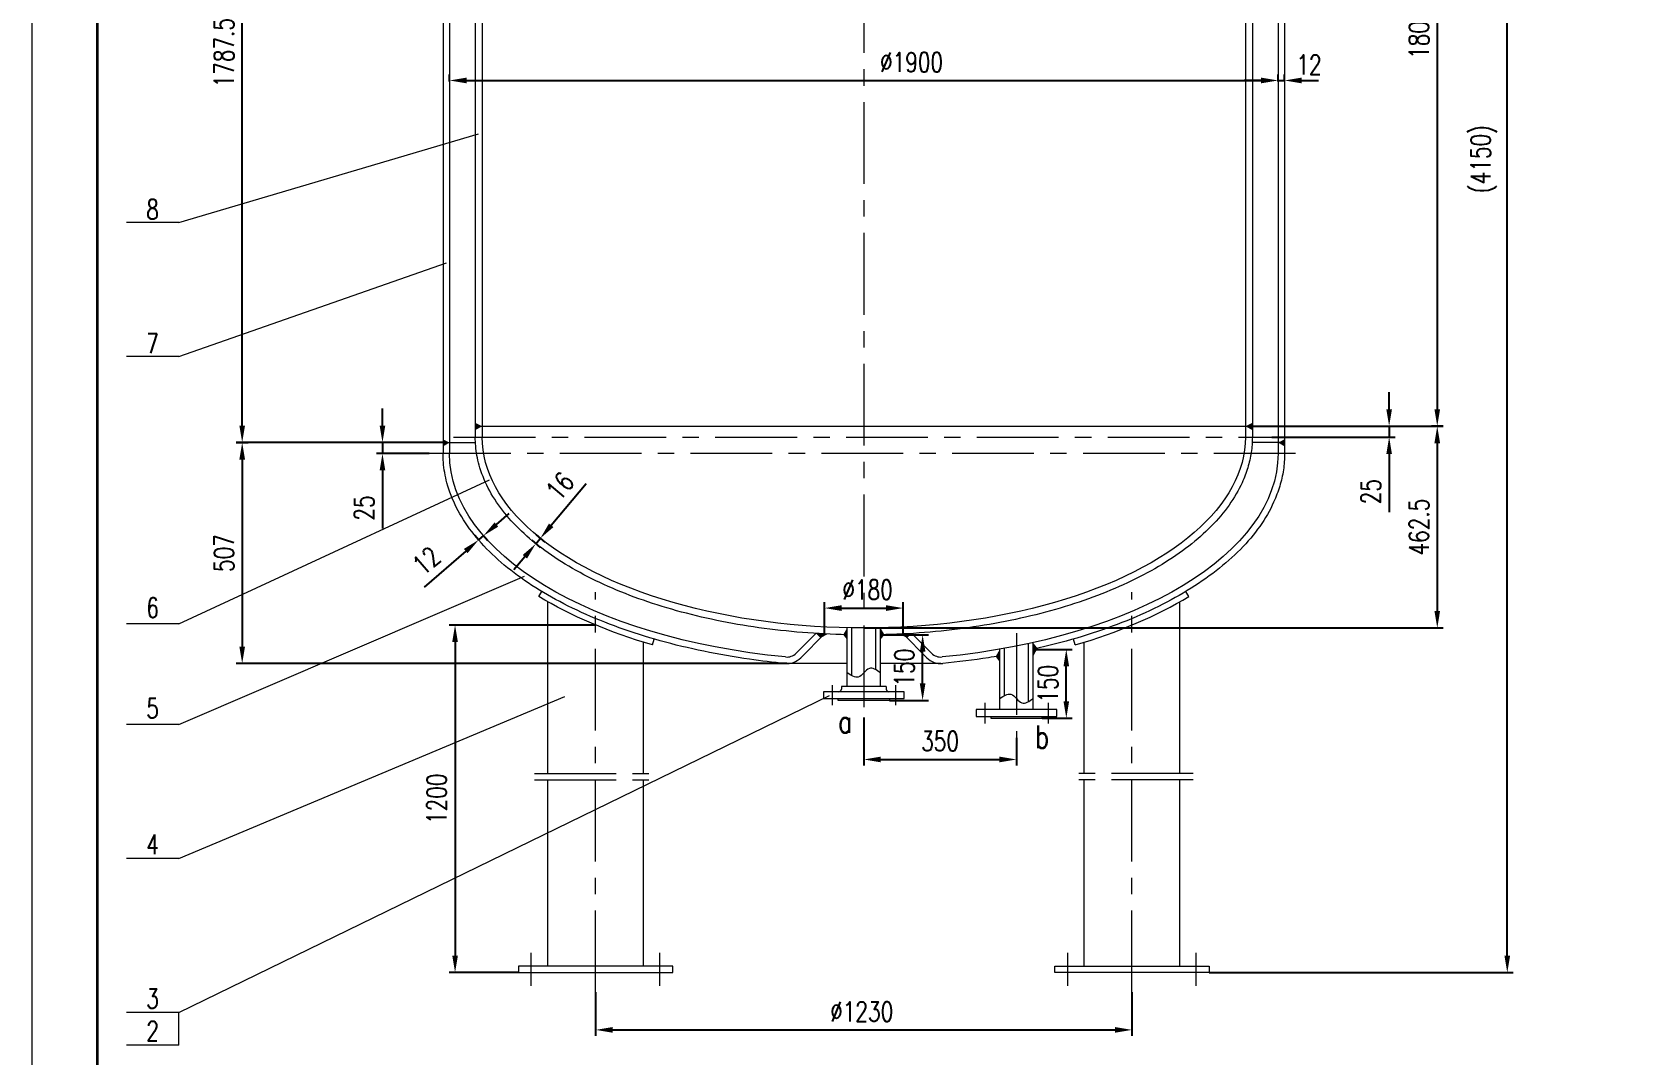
# Model space of a CAD drawing. Extents: x -17584 to -11284, y 1337 to 10247.
# Drawn here: x -17584 to -13939, y 5453 to 7802 of the extents above; entities that cross this region are included whole.
import ezdxf
from ezdxf.enums import TextEntityAlignment as Align

# ---------------------------------------------------------------- set-up
doc = ezdxf.new("R2010")
doc.units = 0
doc.header["$LTSCALE"] = 150
doc.linetypes.add('CENTER', pattern=[2, 1.25, -0.25, 0.25, -0.25])
doc.linetypes.add('PHANTOM', pattern=[2.5, 1.25, -0.25, 0.25, -0.25, 0.25, -0.25])
doc.layers.get('0').update_dxf_attribs({"linetype": 'CONTINUOUS', "lineweight": 5})
for name, color, linetype, lineweight in [('HGJ', 1, 'CONTINUOUS', 5), ('HGJX', 2, 'CENTER', 5), ('HGJY', 7, 'CONTINUOUS', 5), ('K1', 4, 'CONTINUOUS', 5), ('TANK', 1, 'CONTINUOUS', 5), ('ZZ', 1, 'CONTINUOUS', 5), ('ZZX', 2, 'CENTER', 5)]:
    doc.layers.add(name, color=color, linetype=linetype, lineweight=lineweight)
doc.styles.add('HZFS', font='simplex.shx', dxfattribs={"width": 0.75, "bigfont": 'hzfs.shx'})
doc.styles.get("Standard").update_dxf_attribs({"font": 'simplex.shx', "width": 0.75, "bigfont": 'hzfs.shx'})
doc.dimstyles.get("Standard").update_dxf_attribs({"dimtxt": 0.18, "dimasz": 0.18, "dimexe": 0.18, "dimexo": 0.0625, "dimgap": 0.09, "dimtad": 0, "dimtih": 1, "dimtoh": 1, "dimdec": 4, "dimzin": 0, "dimdsep": 46, "dimtxsty": 'Standard', "dimcen": 0.09, "dimadec": 0, "dimazin": 0, "dimtfac": 1, "dimtdec": 4, "dimtofl": 0, "dimtmove": 0, "dimatfit": 3, "dimfxl": 1, "dimtolj": 1, "dimtzin": 0, "dimarcsym": 0})

# ---------------------------------------------------------------- blocks, each defined once
blk = doc.blocks.new('*D62')
at = {"color": 4, "lineweight": -2}
for p, q in [((-14784.9, 8697.5), (-14347.3, 8697.5)), ((-14360.8, 8658.5), (-14360.8, 6936.5)), ((-14784.9, 6897.5), (-14347.3, 6897.5))]:
    blk.add_line(p, q, dxfattribs=at)
at = {"color": 4}
for points in [[(-14367.3, 8658.5), (-14354.3, 8658.5), (-14360.8, 8697.5)], [(-14367.3, 6936.5), (-14354.3, 6936.5), (-14360.8, 6897.5)]]:
    blk.add_solid(points, dxfattribs=at)
at = {"color": 7, "insert": (-14402.8, 7797.5), "char_height": 45, "attachment_point": 5, "rotation": 90, "style": 'HZFS'}
blk.add_mtext('\\A1;1800', dxfattribs=at)
blk = doc.blocks.new('*D63')
at = {"color": 4, "lineweight": -2}
for p, q in [((-14347.3, 6897.5), (-14374.3, 6897.5)), ((-14360.8, 6858.5), (-14360.8, 6474)), ((-15675.9, 6435), (-14347.3, 6435))]:
    blk.add_line(p, q, dxfattribs=at)
at = {"color": 4}
for points in [[(-14367.3, 6858.5), (-14354.3, 6858.5), (-14360.8, 6897.5)], [(-14367.3, 6474), (-14354.3, 6474), (-14360.8, 6435)]]:
    blk.add_solid(points, dxfattribs=at)
at = {"color": 7, "insert": (-14402.8, 6666.2), "char_height": 45, "attachment_point": 5, "rotation": 90, "style": 'HZFS'}
blk.add_mtext('\\A1;462.5', dxfattribs=at)
blk = doc.blocks.new('*D66')
at = {"color": 4, "lineweight": -2}
for p, q in [((-17114.9, 6860), (-17087.9, 6860)), ((-17101.4, 6821), (-17101.4, 6392.4)), ((-15852.4, 6353.4), (-17114.9, 6353.4))]:
    blk.add_line(p, q, dxfattribs=at)
at = {"color": 4}
for points in [[(-17107.9, 6821), (-17094.9, 6821), (-17101.4, 6860)], [(-17107.9, 6392.4), (-17094.9, 6392.4), (-17101.4, 6353.4)]]:
    blk.add_solid(points, dxfattribs=at)
at = {"color": 7, "insert": (-17143.4, 6606.7), "char_height": 45, "attachment_point": 5, "rotation": 90, "style": 'HZFS'}
blk.add_mtext('\\A1;507', dxfattribs=at)
blk = doc.blocks.new('*D67')
at = {"color": 4, "lineweight": -2}
for p, q in [((-16290.9, 5600), (-16290.9, 5500.2)), ((-15060.9, 5600), (-15060.9, 5500.2)), ((-16251.9, 5513.7), (-15099.9, 5513.7))]:
    blk.add_line(p, q, dxfattribs=at)
at = {"color": 4}
for points in [[(-16251.9, 5520.2), (-16251.9, 5507.2), (-16290.9, 5513.7)], [(-15099.9, 5520.2), (-15099.9, 5507.2), (-15060.9, 5513.7)]]:
    blk.add_solid(points, dxfattribs=at)
at = {"color": 7, "insert": (-15680.7, 5555.7), "char_height": 45, "attachment_point": 5, "style": 'HZFS'}
blk.add_mtext('\\A1;%%C1230', dxfattribs=at)
blk = doc.blocks.new('*D68')
at = {"color": 4, "lineweight": -2}
for p, q in [((-16290.9, 6441.8), (-16626.7, 6441.8)), ((-16613.2, 6402.8), (-16613.2, 5684)), ((-16467.6, 5645), (-16626.7, 5645))]:
    blk.add_line(p, q, dxfattribs=at)
at = {"color": 4}
for points in [[(-16619.7, 6402.8), (-16606.7, 6402.8), (-16613.2, 6441.8)], [(-16619.7, 5684), (-16606.7, 5684), (-16613.2, 5645)]]:
    blk.add_solid(points, dxfattribs=at)
at = {"color": 7, "insert": (-16655.2, 6043.4), "char_height": 45, "attachment_point": 5, "rotation": 90, "style": 'HZFS'}
blk.add_mtext('\\A1;1200', dxfattribs=at)
blk = doc.blocks.new('*D69')
at = {"color": 4, "lineweight": -2}
for p, q in [((-15287.9, 6386), (-15198, 6386)), ((-15211.5, 6267.1), (-15211.5, 6347)), ((-15266.9, 6228.1), (-15198, 6228.1))]:
    blk.add_line(p, q, dxfattribs=at)
at = {"color": 4}
for points in [[(-15218, 6347), (-15205, 6347), (-15211.5, 6386)], [(-15218, 6267.1), (-15205, 6267.1), (-15211.5, 6228.1)]]:
    blk.add_solid(points, dxfattribs=at)
at = {"color": 7, "insert": (-15253.5, 6307.1), "char_height": 45, "attachment_point": 5, "rotation": 90, "style": 'HZFS'}
blk.add_mtext('\\A1;150', dxfattribs=at)
blk = doc.blocks.new('*D70')
at = {"color": 4, "lineweight": -2}
for p, q in [((-15637.9, 6419.4), (-15527.5, 6419.4)), ((-15541, 6308), (-15541, 6380.4)), ((-15616.9, 6269), (-15527.5, 6269))]:
    blk.add_line(p, q, dxfattribs=at)
at = {"color": 4}
for points in [[(-15547.5, 6380.4), (-15534.5, 6380.4), (-15541, 6419.4)], [(-15547.5, 6308), (-15534.5, 6308), (-15541, 6269)]]:
    blk.add_solid(points, dxfattribs=at)
at = {"color": 7, "insert": (-15583, 6344.2), "char_height": 45, "attachment_point": 5, "rotation": 90, "style": 'HZFS'}
blk.add_mtext('\\A1;150', dxfattribs=at)
blk = doc.blocks.new('*D71')
at = {"color": 4, "lineweight": -2}
for p, q in [((-15675.9, 6229.8), (-15675.9, 6120.1)), ((-15325.9, 6183.1), (-15325.9, 6120.1)), ((-15636.9, 6133.6), (-15364.9, 6133.6))]:
    blk.add_line(p, q, dxfattribs=at)
at = {"color": 4}
for points in [[(-15636.9, 6140.1), (-15636.9, 6127.1), (-15675.9, 6133.6)], [(-15364.9, 6140.1), (-15364.9, 6127.1), (-15325.9, 6133.6)]]:
    blk.add_solid(points, dxfattribs=at)
at = {"color": 7, "insert": (-15500.9, 6175.6), "char_height": 45, "attachment_point": 5, "style": 'HZFS'}
blk.add_mtext('\\A1;350', dxfattribs=at)
blk = doc.blocks.new('*D72')
at = {"color": 4, "lineweight": -2}
for p, q in [((-14471.1, 6936.5), (-14471.1, 6975.5)), ((-14515.1, 6897.5), (-14457.6, 6897.5)), ((-14471.1, 6897.5), (-14471.1, 6872.5)), ((-14740.3, 6872.5), (-14457.6, 6872.5)), ((-14471.1, 6833.5), (-14471.1, 6700.8))]:
    blk.add_line(p, q, dxfattribs=at)
at = {"color": 4}
for points in [[(-14477.6, 6936.5), (-14464.6, 6936.5), (-14471.1, 6897.5)], [(-14477.6, 6833.5), (-14464.6, 6833.5), (-14471.1, 6872.5)]]:
    blk.add_solid(points, dxfattribs=at)
at = {"color": 7, "insert": (-14513.1, 6747.6), "char_height": 45, "attachment_point": 5, "rotation": 90, "style": 'HZFS'}
blk.add_mtext('\\A1;25', dxfattribs=at)
blk = doc.blocks.new('*D73')
at = {"color": 4, "lineweight": -2}
for p, q in [((-16779.7, 6899), (-16779.7, 6938)), ((-16707.5, 6860), (-16793.2, 6860)), ((-16779.7, 6860), (-16779.7, 6835)), ((-16672.6, 6835), (-16793.2, 6835)), ((-16779.7, 6796), (-16779.7, 6663.3))]:
    blk.add_line(p, q, dxfattribs=at)
at = {"color": 4}
for points in [[(-16786.2, 6899), (-16773.2, 6899), (-16779.7, 6860)], [(-16786.2, 6796), (-16773.2, 6796), (-16779.7, 6835)]]:
    blk.add_solid(points, dxfattribs=at)
at = {"color": 7, "insert": (-16821.7, 6710.1), "char_height": 45, "attachment_point": 5, "rotation": 90, "style": 'HZFS'}
blk.add_mtext('\\A1;25', dxfattribs=at)
blk = doc.blocks.new('*D76')
at = {"color": 4, "lineweight": -2}
for p, q in [((-16625.9, 7687.8), (-16625.9, 7703.5)), ((-14725.9, 7687.8), (-14725.9, 7703.5)), ((-16586.9, 7690), (-14764.9, 7690))]:
    blk.add_line(p, q, dxfattribs=at)
at = {"color": 4}
for points in [[(-16586.9, 7696.5), (-16586.9, 7683.5), (-16625.9, 7690)], [(-14764.9, 7696.5), (-14764.9, 7683.5), (-14725.9, 7690)]]:
    blk.add_solid(points, dxfattribs=at)
at = {"color": 7, "insert": (-15566.4, 7732), "char_height": 45, "attachment_point": 5, "style": 'HZFS'}
blk.add_mtext('\\A1;%%C1900', dxfattribs=at)
blk = doc.blocks.new('*D77')
at = {"color": 4, "lineweight": -2}
for p, q in [((-14725.9, 7687.8), (-14725.9, 7703.5)), ((-14710.9, 7690), (-14710.9, 7703.5)), ((-14764.9, 7690), (-14803.9, 7690)), ((-14725.9, 7690), (-14710.9, 7690)), ((-14671.9, 7690), (-14632.9, 7690))]:
    blk.add_line(p, q, dxfattribs=at)
at = {"color": 4}
for points in [[(-14764.9, 7696.5), (-14764.9, 7683.5), (-14725.9, 7690)], [(-14671.9, 7696.5), (-14671.9, 7683.5), (-14710.9, 7690)]]:
    blk.add_solid(points, dxfattribs=at)
at = {"color": 7, "insert": (-14654.7, 7725.9), "char_height": 45, "attachment_point": 5, "style": 'HZFS'}
blk.add_mtext('\\A1;12', dxfattribs=at)
blk = doc.blocks.new('*D79')
at = {"color": 4, "lineweight": -2}
for p, q in [((-16392.8, 6670.3), (-16312.8, 6765.8)), ((-16437.5, 6636), (-16417.8, 6619.5)), ((-16428.1, 6628.1), (-16417.8, 6640.4)), ((-16427.2, 6648.2), (-16407.5, 6631.7)), ((-16453.1, 6598.2), (-16478.2, 6568.3))]:
    blk.add_line(p, q, dxfattribs=at)
at = {"color": 4}
for points in [[(-16397.8, 6674.5), (-16387.8, 6666.1), (-16417.8, 6640.4)], [(-16458.1, 6602.4), (-16448.2, 6594.1), (-16428.1, 6628.1)]]:
    blk.add_solid(points, dxfattribs=at)
at = {"color": 7, "insert": (-16372.5, 6760), "char_height": 45, "attachment_point": 5, "rotation": 50.0497, "style": 'HZFS'}
blk.add_mtext('\\A1;16', dxfattribs=at)
blk = doc.blocks.new('*D80')
at = {"color": 4, "lineweight": -2}
for p, q in [((-16518.5, 6672.1), (-16489, 6697.6)), ((-16559.3, 6636.8), (-16568.2, 6647)), ((-16548, 6646.6), (-16559.3, 6636.8)), ((-16548, 6646.6), (-16539.2, 6636.4)), ((-16588.9, 6611.3), (-16684.4, 6528.8))]:
    blk.add_line(p, q, dxfattribs=at)
at = {"color": 4}
for points in [[(-16522.7, 6677), (-16514.2, 6667.2), (-16548, 6646.6)], [(-16593.1, 6616.2), (-16584.6, 6606.4), (-16559.3, 6636.8)]]:
    blk.add_solid(points, dxfattribs=at)
at = {"color": 7, "insert": (-16678.8, 6589.1), "char_height": 45, "attachment_point": 5, "rotation": 40.8206, "style": 'HZFS'}
blk.add_mtext('\\A1;12', dxfattribs=at)
blk = doc.blocks.new('*D95')
at = {"color": 4, "lineweight": -2}
for p, q in [((-17033.9, 8647.5), (-17114.9, 8647.5)), ((-17101.4, 6899), (-17101.4, 8608.5)), ((-16640.9, 6860), (-17114.9, 6860))]:
    blk.add_line(p, q, dxfattribs=at)
at = {"color": 4}
for points in [[(-17107.9, 8608.5), (-17094.9, 8608.5), (-17101.4, 8647.5)], [(-17107.9, 6899), (-17094.9, 6899), (-17101.4, 6860)]]:
    blk.add_solid(points, dxfattribs=at)
at = {"color": 7, "insert": (-17143.4, 7753.7), "char_height": 45, "attachment_point": 5, "rotation": 90, "style": 'HZFS'}
blk.add_mtext('\\A1;1787.5', dxfattribs=at)
blk = doc.blocks.new('*D97')
at = {"color": 4, "lineweight": -2}
for p, q in [((-15583.9, 9374.7), (-14186.7, 9374.7)), ((-14200.2, 5684), (-14200.2, 9335.7)), ((-14884.1, 5645), (-14186.7, 5645))]:
    blk.add_line(p, q, dxfattribs=at)
at = {"color": 4}
for points in [[(-14206.7, 9335.7), (-14193.7, 9335.7), (-14200.2, 9374.7)], [(-14206.7, 5684), (-14193.7, 5684), (-14200.2, 5645)]]:
    blk.add_solid(points, dxfattribs=at)
at = {"color": 7, "insert": (-14254, 7509.8), "char_height": 45, "attachment_point": 5, "rotation": 90, "style": 'HZFS'}
blk.add_mtext('\\A1;(4150)', dxfattribs=at)
blk = doc.blocks.new('*D98')
at = {"color": 4, "lineweight": -2}
for p, q in [((-15765.9, 6421.3), (-15765.9, 6494.1)), ((-15585.9, 6421.3), (-15585.9, 6494.1)), ((-15726.9, 6480.6), (-15624.9, 6480.6))]:
    blk.add_line(p, q, dxfattribs=at)
at = {"color": 4}
for points in [[(-15726.9, 6487.1), (-15726.9, 6474.1), (-15765.9, 6480.6)], [(-15624.9, 6487.1), (-15624.9, 6474.1), (-15585.9, 6480.6)]]:
    blk.add_solid(points, dxfattribs=at)
at = {"color": 7, "insert": (-15667.3, 6522.6), "char_height": 45, "attachment_point": 5, "style": 'HZFS'}
blk.add_mtext('\\A1;%%C180', dxfattribs=at)

msp = doc.modelspace()

# ---------------------------------------------------------------- linework, layer by layer
for p, q in [((-17583.92645, 10246.59829), (-17583.92645, 1336.59829)), ((-17246.9887, 7364.68303), (-16559.15154, 7567.69076)), ((-17246.9887, 7057.53017), (-16632.62504, 7272.29829)), ((-17246.9887, 6444.66008), (-16533.92992, 6774.68789)), ((-17246.9887, 6213.99802), (-16453.78517, 6553.47343)), ((-17246.9887, 5553.29671), (-15754.84871, 6280.08091)), ((-17246.9887, 5906.65748), (-16361.271, 6277.72774)), ((-17246.9887, 5478.90516), (-17246.9887, 5553.29671))]:
    msp.add_line(p, q)
at = {"linetype": 'PHANTOM'}
for p, q in [((-16431.34973, 6101.79255), (-16158.60197, 6101.79255)), ((-14920.3712, 6101.79255), (-15193.11896, 6101.79255)), ((-16431.34973, 6086.79255), (-16158.60197, 6086.79255)), ((-14920.3712, 6086.79255), (-15193.11896, 6086.79255))]:
    msp.add_line(p, q, dxfattribs=at)
for points in [[(-16550.86046, 6897.4661), (-16566.86046, 6905.07193), (-16566.86046, 6888.53071)], [(-14800.86046, 6897.4661), (-14784.86046, 6905.07193), (-14784.86046, 6888.53071)], [(-16625.86046, 6859.9661), (-16640.86046, 6867.57193), (-16640.86046, 6851.03071)], [(-14725.86046, 6859.9661), (-14710.86046, 6867.57193), (-14710.86046, 6851.03071)], [(-15785.92953, 6422.4097), (-15775.32293, 6411.8031), (-15759.0802, 6420.93143)], [(-15713.86046, 6435.37887), (-15723.26081, 6419.6027), (-15713.86046, 6407.62907)], [(-15637.86046, 6435.37887), (-15628.46012, 6419.6027), (-15637.86046, 6407.62907)], [(-15565.7914, 6422.4097), (-15576.398, 6411.8031), (-15592.64073, 6420.93143)], [(-15363.86046, 6386.31368), (-15373.60864, 6369.44072), (-15363.86046, 6356.21079)], [(-15287.86046, 6401.38912), (-15277.30709, 6388.39757), (-15287.86046, 6369.20938)]]:
    msp.add_solid(points)
at = {"layer": 'HGJ'}
for p, q in [((-15713.86046, 6300.96627), (-15713.86046, 6435.37887)), ((-15703.36046, 6325.53885), (-15703.36046, 6435.18223)), ((-15648.36046, 6339.15306), (-15648.36046, 6435.18223)), ((-15637.86046, 6300.96627), (-15637.86046, 6435.37887)), ((-15363.86046, 6248.08938), (-15363.86046, 6386.31368)), ((-15353.36046, 6279.89649), (-15353.36046, 6388.17371)), ((-15298.36046, 6266.28227), (-15298.36046, 6399.078)), ((-15287.86046, 6248.08938), (-15287.86046, 6401.38912)), ((-15768.36046, 6288.96627), (-15768.36046, 6272.96627)), ((-15583.36046, 6288.96627), (-15768.36046, 6288.96627)), ((-15768.36046, 6272.96627), (-15583.36046, 6272.96627)), ((-15734.86046, 6268.96627), (-15734.86046, 6272.96627)), ((-15726.78046, 6300.96627), (-15727.36887, 6294.42845)), ((-15624.94046, 6300.96627), (-15726.78046, 6300.96627)), ((-15624.94046, 6300.96627), (-15624.35206, 6294.42845)), ((-15616.86046, 6272.96627), (-15616.86046, 6268.96627)), ((-15583.36046, 6272.96627), (-15583.36046, 6288.96627)), ((-15616.86046, 6268.96627), (-15734.86046, 6268.96627)), ((-15233.36046, 6248.08938), (-15418.36046, 6248.08938)), ((-15418.36046, 6248.08938), (-15418.36046, 6232.08938)), ((-15233.36046, 6232.08938), (-15233.36046, 6248.08938)), ((-15418.36046, 6232.08938), (-15233.36046, 6232.08938)), ((-15384.86046, 6232.08938), (-15384.86046, 6228.08938)), ((-15384.86046, 6228.08938), (-15266.86046, 6228.08938)), ((-15266.86046, 6228.08938), (-15266.86046, 6232.08938))]:
    msp.add_line(p, q, dxfattribs=at)
for centre, start, end in [((-15733.34472, 6294.96627), 270, 354.85723544), ((-15618.37621, 6294.96627), 185.14276456, 270)]:
    msp.add_arc(centre, 6, start, end, dxfattribs=at)
at = {"layer": 'HGJX'}
for p, q in [((-15325.86046, 6423.08938), (-15325.86046, 6183.08938)), ((-15748.36046, 6303.96627), (-15748.36046, 6257.96627)), ((-15603.36046, 6303.96627), (-15603.36046, 6257.96627)), ((-15398.36046, 6263.08938), (-15398.36046, 6216.08938)), ((-15253.36046, 6263.08938), (-15253.36046, 6216.08938))]:
    msp.add_line(p, q, dxfattribs=at)
at = {"layer": 'HGJY'}
for p, q in [((-17246.9887, 7364.68303), (-17366.9887, 7364.68303)), ((-17246.9887, 7057.53017), (-17366.9887, 7057.53017)), ((-17246.9887, 6444.66008), (-17366.9887, 6444.66008)), ((-17246.9887, 6213.99802), (-17366.9887, 6213.99802)), ((-17246.9887, 5906.65748), (-17366.9887, 5906.65748)), ((-17246.9887, 5553.29671), (-17366.9887, 5553.29671)), ((-17246.9887, 5478.90516), (-17366.9887, 5478.90516))]:
    msp.add_line(p, q, dxfattribs=at)
for points in [[(-15637.86046, 6332.34596), (-15663.1938, 6342.34596), (-15688.52713, 6322.34596), (-15713.86046, 6332.34596)], [(-15363.86046, 6273.08938), (-15338.52713, 6283.08938), (-15313.1938, 6263.08938), (-15287.86046, 6273.08938)]]:
    msp.add_spline(points, degree=3, dxfattribs=at)
at = {"layer": 'K1', "const_width": 6}
msp.add_lwpolyline([(-11433.92645, 1486.59829), (-11433.92645, 9871.59829), (-17433.92645, 9871.59829), (-17433.92645, 1486.59829)], close=True, dxfattribs=at)
at = {"layer": 'TANK', "color": 7, "linetype": 'CENTER'}
for p, q in [((-15675.86046, 9440.59501), (-15675.86046, 6229.75852)), ((-16616.58323, 6872.4661), (-14740.25556, 6872.4661)), ((-14685.69784, 6834.9661), (-16672.55029, 6834.9661))]:
    msp.add_line(p, q, dxfattribs=at)
at = {"layer": 'TANK'}
for p, q in [((-16566.86046, 8722.4661), (-16566.86046, 6872.4661)), ((-16550.86046, 8722.4661), (-16550.86046, 6872.4661)), ((-14800.86046, 8722.4661), (-14800.86046, 6872.4661)), ((-14784.86046, 8722.4661), (-14784.86046, 6872.4661)), ((-16640.86046, 8554.82649), (-16640.86046, 6834.9661)), ((-16625.86046, 8554.82649), (-16625.86046, 6834.9661)), ((-14725.86046, 8554.82649), (-14725.86046, 6834.9661)), ((-14710.86046, 8359.4661), (-14710.86046, 6834.9661)), ((-16566.86046, 6897.4661), (-14784.86046, 6897.4661)), ((-16640.86046, 6859.9661), (-16566.52741, 6859.9661)), ((-14710.86046, 6859.9661), (-14785.19352, 6859.9661)), ((-15785.92948, 6422.40975), (-15831.17745, 6377.16177)), ((-15765.86046, 6421.26556), (-15820.57074, 6366.55528)), ((-15585.86046, 6421.26556), (-15531.15008, 6366.55517)), ((-15565.7914, 6422.4097), (-15520.54347, 6377.16177)), ((-15713.86046, 6353.37505), (-15852.39056, 6353.37509)), ((-15499.33029, 6353.37498), (-15637.86046, 6353.37502))]:
    msp.add_line(p, q, dxfattribs=at)
for centre, radius, start, end in [((-15852.39055, 6398.37509), 45, 264.50744365, 315), ((-15852.39066, 6398.37498), 30, 264.50778639, 315), ((-15499.33027, 6398.37498), 45, 225, 275.4923031), ((-15499.33027, 6398.37498), 30, 225, 275.49221361)]:
    msp.add_arc(centre, radius, start, end, dxfattribs=at)
at = {"layer": 'TANK', "extrusion": (0, 0, -1)}
for centre, major_axis, start_param, end_param in [((-15675.86046, 6872.4661), (-875, 0), 3.1415926536, 6.2831853072), ((-15675.86046, 6834.9661), (950, 0), 1.7607808456, 3.1415926536), ((-15675.86046, 6834.9661), (950, 0), 0, 1.380811808)]:
    msp.add_ellipse(centre, major_axis=major_axis, ratio=0.5, start_param=start_param, end_param=end_param, dxfattribs=at)
at = {"layer": 'TANK'}
for points, knots in [([(-15713.86046, 6419.37512), (-15714.19629, 6419.38236), (-15714.5321, 6419.38968), (-15748.91816, 6420.14994), (-15782.88282, 6421.88957), (-15850.19584, 6427.32059), (-15883.54399, 6431.01195), (-15949.18712, 6440.30028), (-15981.48188, 6445.89721), (-16044.59609, 6458.92725), (-16075.41535, 6466.3603), (-16135.17694, 6482.97165), (-16164.11911, 6492.14984), (-16219.75082, 6512.14142), (-16246.44024, 6522.95468), (-16297.22108, 6546.09053), (-16321.31243, 6558.41298), (-16366.58487, 6584.42964), (-16387.76603, 6598.12374), (-16426.93875, 6626.7388), (-16444.93058, 6641.65979), (-16477.47329, 6672.57857), (-16492.02456, 6688.57683), (-16517.45214, 6721.48875), (-16528.32845, 6738.40361), (-16546.18085, 6772.95159), (-16553.15547, 6790.586), (-16562.06626, 6822.8927), (-16564.70925, 6837.48725), (-16566.56645, 6858.90238), (-16566.86046, 6865.68423), (-16566.86046, 6872.4661)], [4.7554371114, 4.7554371114, 4.7554371114, 4.7554371114, 4.7565791024, 4.7565791024, 4.8723758869, 4.8723758869, 4.9881726714, 4.9881726714, 5.1039694559, 5.1039694559, 5.2197662403, 5.2197662403, 5.3355630248, 5.3355630248, 5.4513598093, 5.4513598093, 5.5671565938, 5.5671565938, 5.6829533783, 5.6829533783, 5.7987501628, 5.7987501628, 5.9145469473, 5.9145469473, 6.0303437318, 6.0303437318, 6.1461405163, 6.1461405163, 6.2398506812, 6.2398506812, 6.2831853072, 6.2831853072, 6.2831853072, 6.2831853072]), ([(-14784.86046, 6872.4661), (-14784.86046, 6860.70643), (-14785.74525, 6848.94697), (-14789.27051, 6825.53369), (-14791.91075, 6813.88017), (-14798.90866, 6790.77334), (-14803.26602, 6779.32007), (-14816.45236, 6750.56944), (-14826.42506, 6733.46419), (-14850.1, 6700.12974), (-14863.80199, 6683.89919), (-14894.7027, 6652.47949), (-14911.90179, 6637.28971), (-14949.55065, 6608.10219), (-14970.00074, 6594.10434), (-15013.87998, 6567.44642), (-15037.30925, 6554.78645), (-15086.84283, 6530.94387), (-15112.94712, 6519.76141), (-15167.49319, 6499.0029), (-15195.93487, 6489.42698), (-15254.78693, 6471.99575), (-15285.19716, 6464.14053), (-15347.59046, 6450.24648), (-15379.57335, 6444.20771), (-15444.6942, 6434.02131), (-15477.83198, 6429.87371), (-15544.82868, 6423.52147), (-15578.68741, 6421.31685), (-15621.06932, 6419.79683), (-15629.46236, 6419.55606), (-15637.86046, 6419.37523)], [3.1415926536, 3.1415926536, 3.1415926536, 3.1415926536, 3.2167343319, 3.2167343319, 3.2918760101, 3.2918760101, 3.3670176884, 3.3670176884, 3.4828144729, 3.4828144729, 3.5986112574, 3.5986112574, 3.7144080419, 3.7144080419, 3.8302048264, 3.8302048264, 3.9460016109, 3.9460016109, 4.0617983954, 4.0617983954, 4.1775951799, 4.1775951799, 4.2933919644, 4.2933919644, 4.4091887489, 4.4091887489, 4.5249855334, 4.5249855334, 4.6407823179, 4.6407823179, 4.6693408442, 4.6693408442, 4.6693408442, 4.6693408442]), ([(-15856.69779, 6353.5817), (-15883.97901, 6356.20501), (-15911.03616, 6359.4221), (-15973.39889, 6368.28722), (-16008.45208, 6374.38791), (-16076.94344, 6388.58408), (-16110.38141, 6396.67948), (-16175.20363, 6414.76445), (-16206.5877, 6424.75391), (-16266.89172, 6446.50499), (-16295.81151, 6458.26647), (-16350.8098, 6483.42154), (-16376.88822, 6496.81498), (-16425.86311, 6525.08006), (-16448.75964, 6539.95158), (-16491.06709, 6571.00951), (-16510.47824, 6587.19594), (-16545.54392, 6620.71327), (-16561.19881, 6638.04462), (-16588.50404, 6673.66862), (-16600.15436, 6691.9624), (-16619.21804, 6729.29217), (-16626.62998, 6748.32933), (-16636.03189, 6783.19504), (-16638.78374, 6798.94541), (-16640.59018, 6821.47808), (-16640.86046, 6828.22209), (-16640.86046, 6834.9661)], [1.7607810713, 1.7607810713, 1.7607810713, 1.7607810713, 1.847795588, 1.847795588, 1.9637730856, 1.9637730856, 2.0797505832, 2.0797505832, 2.1957280808, 2.1957280808, 2.3117055784, 2.3117055784, 2.427683076, 2.427683076, 2.5436605736, 2.5436605736, 2.6596380712, 2.6596380712, 2.7756155688, 2.7756155688, 2.8915930664, 2.8915930664, 3.007570564, 3.007570564, 3.1015291927, 3.1015291927, 3.1415926536, 3.1415926536, 3.1415926536, 3.1415926536]), ([(-14710.86046, 6834.9661), (-14710.86046, 6822.39101), (-14711.80097, 6809.8161), (-14715.54962, 6784.77264), (-14718.35754, 6772.30435), (-14725.80391, 6747.5703), (-14730.44209, 6735.30458), (-14744.5503, 6704.35731), (-14755.27421, 6685.87654), (-14780.78032, 6649.83427), (-14795.56226, 6632.27151), (-14828.93902, 6598.25234), (-14847.53418, 6581.79534), (-14888.27262, 6550.15899), (-14910.41618, 6534.97955), (-14957.95598, 6506.06289), (-14983.35232, 6492.32577), (-15037.06567, 6466.45002), (-15065.38265, 6454.31155), (-15124.56821, 6431.77664), (-15155.43666, 6421.38034), (-15219.32191, 6402.45621), (-15252.33851, 6393.92848), (-15286.76185, 6386.26562), (-15287.31104, 6386.14368), (-15287.86046, 6386.02199)], [0, 0, 0, 0, 0.0747035405, 0.0747035405, 0.149407081, 0.149407081, 0.2241106215, 0.2241106215, 0.3400881191, 0.3400881191, 0.4560656167, 0.4560656167, 0.5720431143, 0.5720431143, 0.6880206119, 0.6880206119, 0.8039981095, 0.8039981095, 0.9199756071, 0.9199756071, 1.0359531047, 1.0359531047, 1.1519306023, 1.1519306023, 1.1538101449, 1.1538101449, 1.1538101449, 1.1538101449]), ([(-15363.86046, 6371.09084), (-15372.59235, 6369.58658), (-15381.36687, 6368.14556), (-15424.60462, 6361.38958), (-15459.62505, 6356.98523), (-15495.02323, 6353.58157)], [1.2390013372, 1.2390013372, 1.2390013372, 1.2390013372, 1.26790809994, 1.26790809994, 1.38081173464, 1.38081173464, 1.38081173464, 1.38081173464])]:
    msp.add_open_spline(points, degree=3, knots=knots, dxfattribs=at)
at = {"layer": 'ZZ'}
for p, q in [((-16421.36046, 6507.17723), (-16414.44997, 6518.65442)), ((-16400.36046, 6101.79255), (-16400.36046, 6494.9032)), ((-14951.36046, 6101.79255), (-14951.36046, 6494.9032)), ((-14930.36046, 6507.17723), (-14937.27096, 6518.65442)), ((-16181.36046, 6101.79255), (-16181.36046, 6402.33301)), ((-16160.36046, 6395.99916), (-16156.41969, 6409.59719)), ((-15191.36046, 6395.99916), (-15195.30124, 6409.59719)), ((-15170.36046, 6101.79255), (-15170.36046, 6402.33301)), ((-16400.36046, 5659.9661), (-16400.36046, 6086.79255)), ((-16181.36046, 5659.9661), (-16181.36046, 6086.79255)), ((-15170.36046, 5659.9661), (-15170.36046, 6086.79255)), ((-14951.36046, 5659.9661), (-14951.36046, 6086.79255))]:
    msp.add_line(p, q, dxfattribs=at)
for points in [[(-16467.61046, 5644.9661), (-16114.11046, 5644.9661), (-16114.11046, 5659.9661), (-16467.61046, 5659.9661), (-16467.61046, 5644.9661)], [(-14884.11046, 5644.9661), (-15237.61046, 5644.9661), (-15237.61046, 5659.9661), (-14884.11046, 5659.9661), (-14884.11046, 5644.9661)]]:
    msp.add_lwpolyline(points, dxfattribs=at)
at = {"layer": 'ZZ', "extrusion": (0, 0, -1)}
msp.add_ellipse((-15675.86046, 6834.9661), major_axis=(980, 0), ratio=0.5153061224, start_param=2.0879266734, end_param=2.4352091803, dxfattribs=at)
at = {"layer": 'ZZ'}
msp.add_ellipse((-15675.86046, 6834.9661), major_axis=(-980, 0), ratio=0.5153061224, start_param=2.0879266734, end_param=2.4352091803, dxfattribs=at)
at = {"layer": 'ZZX'}
for p, q in [((-16290.86046, 5599.9661), (-16290.86046, 6516.7855)), ((-15060.86046, 5599.9661), (-15060.86046, 6516.7855)), ((-16438.36046, 5614.9661), (-16438.36046, 5689.9661)), ((-16143.36046, 5614.9661), (-16143.36046, 5689.9661)), ((-15208.36046, 5614.9661), (-15208.36046, 5689.9661)), ((-14913.36046, 5614.9661), (-14913.36046, 5689.9661))]:
    msp.add_line(p, q, dxfattribs=at)

# ---------------------------------------------------------------- texts
at = {"layer": 'HGJY', "style": 'HZFS', "width": 0.75}
for s, p in [('8', (-17306.9887, 7371.8827)), ('7', (-17306.9887, 7064.72983)), ('6', (-17306.9887, 6458.95346)), ('5', (-17306.9887, 6228.2914)), ('4', (-17306.9887, 5916.34543)), ('3', (-17306.9887, 5562.98466)), ('2', (-17306.9887, 5488.59312))]:
    msp.add_text(s, height=45, dxfattribs=at).set_placement(p, align=Align.CENTER)
for s, p in [('a', (-15718.69391, 6220.5125)), ('b', (-15266.85379, 6185.40873))]:
    msp.add_text(s, height=52.5, dxfattribs=at).set_placement(p, align=Align.MIDDLE)

# ---------------------------------------------------------------- dimensions: what is measured, and where the dimension line sits
for base, p1, p2, text, picture, middle in [((-14200.22451, 9374.71593), (-14884.11046, 5644.9661), (-15583.86046, 9374.71593), '(4150)', '*D97', (-14254.01023, 7509.84102)), ((-17101.36556, 6353.37509), (-17114.86556, 6859.9661), (-15852.39056, 6353.37509), '507', '*D66', (-17143.36556, 6606.67059)), ((-16613.19095, 5644.9661), (-16290.86046, 6441.7855), (-16467.61046, 5644.9661), '1200', '*D68', (-16655.19095, 6043.3758)), ((-15540.98664, 6419.37523), (-15616.86046, 6268.96627), (-15637.86046, 6419.37523), '150', '*D70', (-15582.98664, 6344.17075)), ((-15211.54675, 6386.02199), (-15266.86046, 6228.08938), (-15287.86046, 6386.02199), '150', '*D69', (-15253.54675, 6307.05568))]:
    dim = msp.add_linear_dim(base=base, p1=p1, p2=p2, angle=90, text=text, dimstyle='Standard', override={"dimtxt": 45, "dimasz": 39, "dimexe": 13.5, "dimexo": 0, "dimgap": 19.5, "dimtad": 1, "dimtih": 0, "dimtoh": 0, "dimzin": 8, "dimtxsty": 'HZFS', "dimcen": 0, "dimclrd": 4, "dimclre": 4, "dimclrt": 7, "dimtfac": 0.7, "dimtofl": 1, "dimatfit": 2})
    dim.commit()
    dim.dimension.update_dxf_attribs({"geometry": picture, "text_midpoint": middle})
for base, p1, p2, picture, middle in [((-14360.78603, 6897.4661), (-14784.86046, 8697.4661), (-14784.86046, 6897.4661), '*D62', (-14402.78603, 7797.4661)), ((-17101.36556, 8647.4661), (-16640.86046, 6859.9661), (-17033.89386, 8647.4661), '*D95', (-17143.36556, 7753.7161)), ((-14471.09611, 6872.4661), (-14515.05532, 6897.4661), (-14740.25556, 6872.4661), '*D72', (-14513.09611, 6747.64467)), ((-16779.69024, 6834.9661), (-16707.49867, 6859.9661), (-16672.55029, 6834.9661), '*D73', (-16821.69024, 6710.14467)), ((-14360.78603, 6434.9661), (-14347.28603, 6897.4661), (-15675.86046, 6434.9661), '*D63', (-14402.78603, 6666.2161))]:
    dim = msp.add_linear_dim(base=base, p1=p1, p2=p2, angle=90, dimstyle='Standard', override={"dimtxt": 45, "dimasz": 39, "dimexe": 13.5, "dimexo": 0, "dimgap": 19.5, "dimtad": 1, "dimtih": 0, "dimtoh": 0, "dimzin": 8, "dimtxsty": 'HZFS', "dimcen": 0, "dimclrd": 4, "dimclre": 4, "dimclrt": 7, "dimtfac": 0.7, "dimtofl": 1, "dimatfit": 2})
    dim.commit()
    dim.dimension.update_dxf_attribs({"geometry": picture, "text_midpoint": middle})
for base, p1, p2, text, override, picture, middle in [((-14725.86046, 7689.95282), (-16625.86046, 7687.82281), (-14725.86046, 7687.82281), '%%C1900', {"dimtxt": 45, "dimasz": 39, "dimexe": 13.5, "dimexo": 0, "dimgap": 19.5, "dimtad": 1, "dimtih": 0, "dimtoh": 0, "dimzin": 8, "dimtxsty": 'HZFS', "dimcen": 0, "dimclrd": 4, "dimclre": 4, "dimclrt": 7, "dimtfac": 0.7, "dimtofl": 1, "dimatfit": 2}, '*D76', (-15566.4106, 7689.95282)), ((-14710.86046, 7689.95282), (-14725.86046, 7687.82281), (-14710.86046, 7689.95282), '12', {"dimtxt": 45, "dimasz": 39, "dimexe": 13.5, "dimexo": 0, "dimgap": 19.5, "dimtad": 1, "dimtih": 0, "dimtoh": 0, "dimzin": 8, "dimtxsty": 'HZFS', "dimcen": 0, "dimclrd": 4, "dimclre": 4, "dimclrt": 7, "dimtfac": 0.7, "dimtofl": 1, "dimtmove": 1, "dimatfit": 2}, '*D77', (-14654.67335, 7683.9248)), ((-15585.86039, 6480.58104), (-15765.86046, 6421.26556), (-15585.86039, 6421.26549), '%%C180', {"dimtxt": 45, "dimasz": 39, "dimexe": 13.5, "dimexo": 0, "dimgap": 19.5, "dimtad": 1, "dimtih": 0, "dimtoh": 0, "dimzin": 8, "dimtxsty": 'HZFS', "dimcen": 0, "dimclrd": 4, "dimclre": 4, "dimclrt": 7, "dimtfac": 0.7, "dimtofl": 1, "dimatfit": 2}, '*D98', (-15667.25661, 6480.58104)), ((-15060.86046, 5513.65511), (-16290.86046, 5599.9661), (-15060.86046, 5599.9661), '%%C1230', {"dimtxt": 45, "dimasz": 39, "dimexe": 13.5, "dimexo": 0, "dimgap": 19.5, "dimtad": 1, "dimtih": 0, "dimtoh": 0, "dimzin": 8, "dimtxsty": 'HZFS', "dimcen": 0, "dimclrd": 4, "dimclre": 4, "dimclrt": 7, "dimtfac": 0.7, "dimtofl": 1, "dimatfit": 2}, '*D67', (-15680.7308, 5513.65511))]:
    dim = msp.add_linear_dim(base=base, p1=p1, p2=p2, text=text, dimstyle='Standard', override=override)
    dim.commit()
    dim.dimension.update_dxf_attribs({"geometry": picture, "text_midpoint": middle, "dimtype": 160})
for p1, p2, distance, text, picture, middle in [((-16437.45715, 6635.95796), (-16427.18328, 6648.22347), -12.20017, '16', '*D79', (-16372.45714, 6759.96685)), ((-16547.99466, 6646.63), (-16559.34592, 6636.82473), 0, '12', '*D80', (-16678.82841, 6589.11486))]:
    dim = msp.add_aligned_dim(p1=p1, p2=p2, distance=distance, text=text, dimstyle='Standard', override={"dimtxt": 45, "dimasz": 39, "dimexe": 13.5, "dimexo": 0, "dimgap": 19.5, "dimtad": 1, "dimtih": 0, "dimtoh": 0, "dimzin": 8, "dimtxsty": 'HZFS', "dimcen": 0, "dimclrd": 4, "dimclre": 4, "dimclrt": 7, "dimtfac": 0.7, "dimtofl": 1, "dimatfit": 2})
    dim.commit()
    dim.dimension.update_dxf_attribs({"geometry": picture, "text_midpoint": middle})
dim = msp.add_linear_dim(base=(-15325.86046, 6133.58027), p1=(-15675.86046, 6229.75852), p2=(-15325.86046, 6183.08938), dimstyle='Standard', override={"dimtxt": 45, "dimasz": 39, "dimexe": 13.5, "dimexo": 0, "dimgap": 19.5, "dimtad": 1, "dimtih": 0, "dimtoh": 0, "dimzin": 8, "dimtxsty": 'HZFS', "dimcen": 0, "dimclrd": 4, "dimclre": 4, "dimclrt": 7, "dimtfac": 0.7, "dimtofl": 1, "dimatfit": 2})
dim.commit()
dim.dimension.update_dxf_attribs({"geometry": '*D71', "text_midpoint": (-15500.86046, 6175.58027)})

doc.saveas('drawing.dxf')
